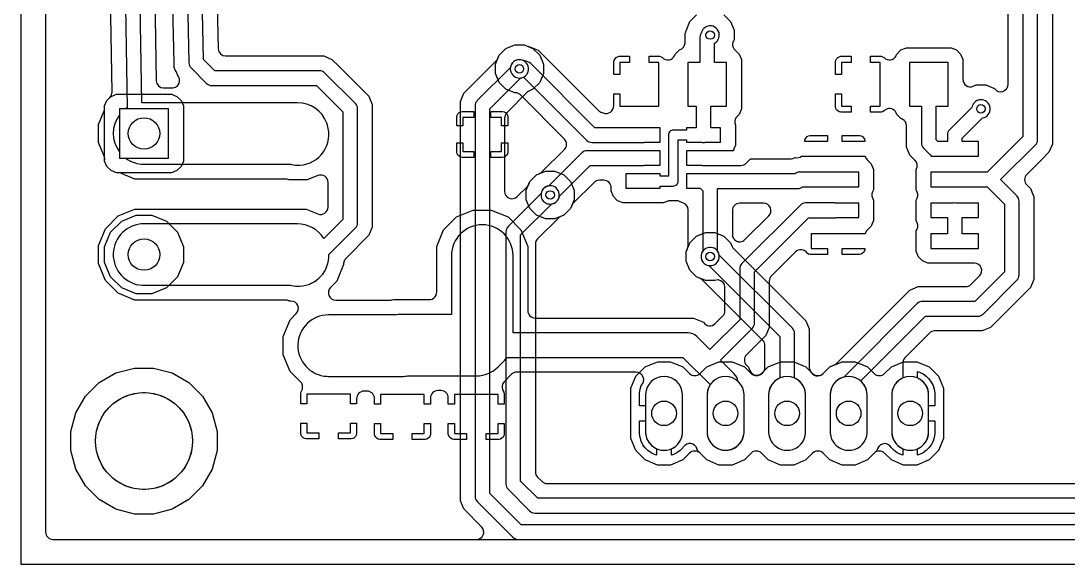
# Model space of a CAD drawing. Header units: millimetres. Extents: x 0 to 99.1, y 0 to 99.1.
# Drawn here: x 0 to 43.22, y 0 to 22.43 of the extents above; entities that cross this region are included whole.
import ezdxf

# ---------------------------------------------------------------- set-up
doc = ezdxf.new("R2010")
doc.units = ezdxf.units.MM

msp = doc.modelspace()

# ---------------------------------------------------------------- linework, layer by layer
at = {"layer": '16_copper'}
for points in [[(1.016, 97.739), (1.016, 1.321, 0.414214), (1.321, 1.016), (18.799, 1.016, 0.668181), (19.015, 1.536), (18.275, 2.276), (18.136, 2.612), (18.136, 19.105), (18.275, 19.441), (19.62, 20.786, 0.098493), (19.686, 20.885), (19.737, 21.007), (20.014, 21.284), (20.378, 21.435), (20.77, 21.435), (21.134, 21.284), (21.411, 21.007), (21.562, 20.643), (21.562, 20.251), (21.411, 19.887), (21.134, 19.61), (21.012, 19.559, 0.098493), (20.913, 19.493), (20.054, 18.634, 0.198912), (19.964, 18.418), (19.964, 15.389, 0.668179), (20.485, 15.174), (20.89, 15.579, 0.098493), (20.956, 15.678), (21.007, 15.8), (21.284, 16.077), (21.648, 16.228), (22.04, 16.228), (22.404, 16.077), (22.681, 15.8), (22.832, 15.436), (22.832, 15.044), (22.681, 14.68), (22.404, 14.403), (22.282, 14.352, 0.098493), (22.183, 14.286), (21.324, 13.427, 0.198912), (21.234, 13.211), (21.234, 3.807, 0.198912), (21.324, 3.591), (21.498, 3.417, 0.198912), (21.714, 3.327), (54.458, 3.327, 0.414214)], [(96.191, 1.626), (20.649, 1.626), (19.355, 2.92), (19.355, 18.797), (20.631, 20.073, 0.957853), (20.549, 20.825), (20.5, 20.819, 0.315622), (20.2, 20.504), (18.834, 19.139, 0.198912), (18.745, 18.923), (18.745, 2.794, 0.198912), (18.834, 2.578), (20.308, 1.105, 0.198912), (20.523, 1.016), (96.317, 1.016)], [(86.234, 2.718), (21.335, 2.718), (20.625, 3.428), (20.625, 13.59), (21.901, 14.866, 0.957853), (21.819, 15.618), (21.77, 15.612, 0.315622), (21.47, 15.297), (20.104, 13.932, 0.198912), (20.015, 13.716), (20.015, 3.302, 0.198912), (20.104, 3.086), (20.993, 2.197, 0.198912), (21.209, 2.108), (86.36, 2.108)]]:
    msp.add_lwpolyline(points, format="xyb", dxfattribs=at)
for points in [[(3.943, 16.154), (3.719, 16.247), (3.547, 16.419), (3.454, 16.643), (3.454, 18.917), (3.547, 19.141), (3.719, 19.313), (3.943, 19.406), (6.217, 19.406), (6.441, 19.313), (6.613, 19.141), (6.706, 18.917), (6.706, 16.643), (6.613, 16.419), (6.441, 16.247), (6.217, 16.154)], [(6.096, 18.796), (4.064, 18.796), (4.064, 16.764), (6.096, 16.764)], [(4.757, 11.154), (4.159, 11.402), (3.702, 11.859), (3.454, 12.457), (3.454, 13.103), (3.702, 13.701), (4.159, 14.158), (4.757, 14.406), (5.403, 14.406), (6.001, 14.158), (6.458, 13.701), (6.706, 13.103), (6.706, 12.457), (6.458, 11.859), (6.001, 11.402), (5.403, 11.154)], [(4.683, 2.064), (3.916, 2.27), (3.228, 2.667), (2.667, 3.228), (2.27, 3.916), (2.064, 4.683), (2.064, 5.477), (2.27, 6.244), (2.667, 6.932), (3.228, 7.493), (3.916, 7.89), (4.683, 8.096), (5.477, 8.096), (6.244, 7.89), (6.932, 7.493), (7.493, 6.932), (7.89, 6.244), (8.096, 5.477), (8.096, 4.683), (7.89, 3.916), (7.493, 3.228), (6.932, 2.667), (6.244, 2.27), (5.477, 2.064)]]:
    msp.add_lwpolyline(points, close=True, dxfattribs=at)
for points in [[(26.27, 4.089), (25.766, 4.298), (25.38, 4.684), (25.171, 5.188), (25.171, 7.258), (25.38, 7.762), (25.766, 8.148), (26.27, 8.357), (26.816, 8.357), (27.32, 8.148), (27.597, 7.87, 0.414216), (28.029, 7.87), (28.306, 8.148), (28.81, 8.357), (29.356, 8.357), (29.86, 8.148), (30.137, 7.87, 0.335209), (30.501, 7.82), (30.519, 7.831, 0.311924), (30.709, 8.137), (30.709, 9.02, 0.198912), (30.619, 9.236), (28.109, 11.746, 0.098493), (28.01, 11.812), (27.888, 11.863), (27.611, 12.14), (27.46, 12.504), (27.46, 12.896), (27.611, 13.26), (27.888, 13.537), (28.252, 13.688), (28.644, 13.688), (29.008, 13.537), (29.285, 13.26), (29.336, 13.138, 0.098493), (29.402, 13.039), (32.398, 10.043), (32.537, 9.707), (32.537, 8.137, 0.127769), (32.576, 7.988), (32.581, 7.98, 0.555733), (33.109, 7.87), (33.386, 8.148), (33.89, 8.357), (34.436, 8.357), (34.94, 8.148), (35.217, 7.87, 0.414216), (35.649, 7.87), (35.926, 8.148), (36.43, 8.357), (36.976, 8.357), (37.48, 8.148), (37.866, 7.762), (38.075, 7.258), (38.075, 5.188), (37.866, 4.684), (37.48, 4.298), (36.976, 4.089), (36.43, 4.089), (35.926, 4.298), (35.649, 4.576, 0.414216), (35.217, 4.576), (34.94, 4.298), (34.436, 4.089), (33.89, 4.089), (33.386, 4.298), (33.109, 4.576, 0.414216), (32.677, 4.576), (32.4, 4.298), (31.896, 4.089), (31.35, 4.089), (30.846, 4.298), (30.569, 4.576, 0.414216), (30.137, 4.576), (29.86, 4.298), (29.356, 4.089), (28.81, 4.089), (28.306, 4.298), (28.029, 4.576, 0.414216), (27.597, 4.576), (27.32, 4.298), (26.816, 4.089)], [(31.735, 4.706, 0.357806), (32.385, 5.424), (32.385, 7.022, 0.284922), (31.928, 7.684), (31.928, 9.525, 0.198912), (31.839, 9.741), (28.822, 12.757, 0.957853), (28.07, 12.675), (28.076, 12.626, 0.315622), (28.391, 12.326), (31.318, 9.399), (31.318, 7.684, 0.284922), (30.861, 7.022), (30.861, 5.424), (30.868, 5.349), (30.883, 5.276), (30.905, 5.204), (30.933, 5.135), (30.969, 5.069), (31.01, 5.007), (31.058, 4.949), (31.111, 4.896), (31.169, 4.848), (31.231, 4.807), (31.297, 4.771), (31.366, 4.743), (31.438, 4.721), (31.511, 4.706), (31.586, 4.699), (31.66, 4.699)], [(26.655, 4.706, 0.357806), (27.305, 5.424), (27.305, 7.022, 0.95208), (25.781, 7.022), (25.781, 5.424), (25.788, 5.349), (25.803, 5.276), (25.825, 5.204), (25.853, 5.135), (25.889, 5.069), (25.93, 5.007), (25.978, 4.949), (26.031, 4.896), (26.089, 4.848), (26.151, 4.807), (26.217, 4.771), (26.286, 4.743), (26.358, 4.721), (26.431, 4.706), (26.506, 4.699), (26.58, 4.699)], [(29.195, 4.706, 0.357806), (29.845, 5.424), (29.845, 7.022, 0.95208), (28.321, 7.022), (28.321, 5.424), (28.328, 5.349), (28.343, 5.276), (28.365, 5.204), (28.393, 5.135), (28.429, 5.069), (28.47, 5.007), (28.518, 4.949), (28.571, 4.896), (28.629, 4.848), (28.691, 4.807), (28.757, 4.771), (28.826, 4.743), (28.898, 4.721), (28.971, 4.706), (29.046, 4.699), (29.12, 4.699)], [(34.275, 4.706, 0.357806), (34.925, 5.424), (34.925, 7.022, 0.95208), (33.401, 7.022), (33.401, 5.424), (33.408, 5.349), (33.423, 5.276), (33.445, 5.204), (33.473, 5.135), (33.509, 5.069), (33.55, 5.007), (33.598, 4.949), (33.651, 4.896), (33.709, 4.848), (33.771, 4.807), (33.837, 4.771), (33.906, 4.743), (33.978, 4.721), (34.051, 4.706), (34.126, 4.699), (34.2, 4.699)], [(36.815, 4.706, 0.357806), (37.465, 5.424), (37.465, 7.022, 0.95208), (35.941, 7.022), (35.941, 5.424), (35.948, 5.349), (35.963, 5.276), (35.985, 5.204), (36.013, 5.135), (36.049, 5.069), (36.09, 5.007), (36.138, 4.949), (36.191, 4.896), (36.249, 4.848), (36.311, 4.807), (36.377, 4.771), (36.446, 4.743), (36.518, 4.721), (36.591, 4.706), (36.666, 4.699), (36.74, 4.699)]]:
    msp.add_lwpolyline(points, format="xyb", close=True, dxfattribs=at)
at = {"layer": '1_copper'}
for points in [[(1.016, 97.739), (1.016, 1.321, 0.414214), (1.321, 1.016), (97.739, 1.016, 0.414214)], [(41.351, 26.416), (41.351, 17.652), (39.879, 16.18), (38.541, 16.18, 0.038623), (38.495, 16.176), (37.557, 16.176), (37.557, 15.574), (38.495, 15.574, 0.037993), (38.541, 15.57), (39.879, 15.57), (40.589, 14.86), (40.589, 12.064), (39.371, 10.846), (37.211, 10.846, 0.198912), (36.995, 10.757), (33.958, 7.719), (33.906, 7.703, 0.303347), (33.401, 7.022), (33.401, 5.424), (33.408, 5.349), (33.423, 5.276), (33.445, 5.204), (33.473, 5.135), (33.509, 5.069), (33.55, 5.007), (33.598, 4.949), (33.651, 4.896), (33.709, 4.848), (33.771, 4.807), (33.837, 4.771), (33.906, 4.743), (33.978, 4.721), (34.051, 4.706), (34.126, 4.699), (34.2, 4.699), (34.275, 4.706, 0.357806), (34.925, 5.424), (34.925, 7.022, 0.204729), (34.662, 7.561), (37.337, 10.236), (39.497, 10.236, 0.198912), (39.713, 10.325), (41.11, 11.722, 0.198912), (41.199, 11.938), (41.199, 14.986, 0.198912), (41.11, 15.202), (40.436, 15.875), (41.872, 17.31, 0.198912), (41.961, 17.526), (41.961, 26.416)], [(42.57, 25.658), (42.57, 17.344), (42.431, 17.008), (42.131, 16.708), (42.131, 16.708), (41.514, 16.091, 0.414214), (41.514, 15.659), (41.669, 15.504), (41.808, 15.168), (41.808, 11.756), (41.669, 11.42), (40.315, 10.066), (40.315, 10.066), (40.015, 9.766), (39.679, 9.627), (37.716, 9.627, 0.198912), (37.5, 9.537), (36.484, 8.521, 0.231556), (36.398, 8.265), (36.398, 7.684, 0.284915), (35.941, 7.022), (35.941, 5.424, 0.284915), (36.398, 4.762), (36.398, 4.492), (36.313, 4.519), (36.171, 4.592), (36.041, 4.686), (35.928, 4.799, 0.649616), (35.367, 4.782), (35.326, 4.684), (34.94, 4.298), (34.436, 4.089), (33.89, 4.089), (33.386, 4.298), (33.109, 4.576, 0.414216), (32.677, 4.576), (32.4, 4.298), (31.896, 4.089), (31.35, 4.089), (30.846, 4.298), (30.569, 4.576, 0.414216), (30.137, 4.576), (29.86, 4.298), (29.356, 4.089), (28.81, 4.089), (28.306, 4.298), (27.92, 4.684, 0.612467), (27.405, 4.902), (27.391, 4.889, 0.090303), (27.318, 4.799), (27.205, 4.686), (27.075, 4.592), (26.933, 4.519), (26.848, 4.492), (26.848, 4.762, 0.284917), (27.305, 5.424), (27.305, 7.022, 0.95208), (25.781, 7.022), (25.781, 6.528), (25.527, 6.528), (25.527, 7.065), (25.552, 7.223), (25.601, 7.375, 0.689614), (25.384, 7.924), (20.463, 7.924, 0.198912), (20.247, 7.835), (19.944, 7.531, 0.321152), (19.886, 7.182), (19.892, 7.169, 0.004325), (19.895, 7.164), (19.934, 7.096), (19.951, 7.031), (19.951, 6.598), (19.698, 6.598), (19.698, 6.998), (17.895, 6.998), (17.895, 6.598), (17.64, 6.598), (17.64, 6.858, 0.414214), (17.336, 7.162), (17.208, 7.162, 0.414214), (16.903, 6.858), (16.903, 6.598), (16.649, 6.598), (16.649, 6.998), (14.847, 6.998), (14.847, 6.598), (14.593, 6.598), (14.593, 6.836, 0.414214), (14.288, 7.14), (14.159, 7.14, 0.414214), (13.854, 6.836), (13.854, 6.62), (13.6, 6.62), (13.6, 7.02), (11.8, 7.02), (11.8, 6.62), (11.546, 6.62), (11.546, 7.053), (11.563, 7.118, 0.380542), (11.537, 7.525), (11.107, 7.955), (10.82, 8.646), (10.82, 9.394), (11.107, 10.085), (11.362, 10.34, 0.668181), (11.146, 10.86), (11.066, 10.86, 0.134742), (10.909, 10.9), (4.706, 10.9), (4.015, 11.187), (3.487, 11.715), (3.2, 12.406), (3.2, 13.154), (3.487, 13.845), (4.015, 14.373), (4.706, 14.66), (11.774, 14.66), (12.253, 14.461, 0.534514), (12.675, 14.743), (12.675, 15.761, 0.534514), (12.253, 16.042), (11.814, 15.86), (11.066, 15.86, 0.134742), (10.909, 15.9), (4.706, 15.9), (4.149, 16.131, 0.09849), (4.032, 16.154), (3.943, 16.154), (3.719, 16.247), (3.547, 16.419), (3.454, 16.643, 0.171246), (3.431, 16.849), (3.2, 17.406), (3.2, 18.154), (3.431, 18.711, 0.09849), (3.454, 18.828), (3.454, 18.917), (3.547, 19.141), (3.674, 19.268, 0.203042), (3.763, 19.489), (3.688, 24.223, 0.194793)], [(29.008, 22.681), (29.285, 22.404), (29.436, 22.04), (29.436, 21.648, 0.384628), (29.467, 21.231), (29.641, 21.057), (29.734, 20.833), (29.734, 18.791), (29.641, 18.567), (29.548, 18.474, 0.229161), (29.461, 18.223), (29.464, 18.208, 0.062354), (29.487, 18.13), (29.487, 17.298), (29.425, 17.15, 0.068996), (29.404, 17.069), (28.171, 17.069, 0.062582), (28.096, 17.059), (27.465, 17.059), (27.465, 16.469), (28.095, 16.469, 0.063031), (28.171, 16.459), (29.718, 16.459, 0.198912), (29.934, 16.548), (30.113, 16.728), (31.741, 16.728, 0.098493), (31.858, 16.752), (31.949, 16.789, 0.231264), (32.22, 16.84), (33.595, 16.84, 0.000054), (33.595, 16.84), (34.841, 16.84, 0.139159), (34.922, 16.695), (35.096, 16.521), (35.188, 16.297), (35.188, 15.453, 0.286045), (35.149, 15.123), (35.188, 15.027), (35.188, 14.183), (35.096, 13.959), (34.922, 13.785, 0.139129), (34.841, 13.64), (33.595, 13.64, 0.039004), (33.547, 13.636), (32.61, 13.636), (32.61, 13.034), (33.29, 13.034), (33.29, 12.78), (32.577, 12.78), (32.512, 12.797), (32.454, 12.831, 0.495762), (31.964, 12.89), (30.976, 11.903, 0.198912), (30.886, 11.687), (30.886, 9.774), (30.747, 9.438), (29.948, 8.639, 0.414214), (29.948, 8.208), (30.03, 8.126), (30.088, 7.986, 0.534515), (30.586, 7.887), (30.846, 8.148), (31.35, 8.357), (31.896, 8.357), (32.4, 8.148), (32.677, 7.87, 0.414216), (33.109, 7.87), (33.386, 8.148), (33.567, 8.223, 0.121845), (33.688, 8.311), (36.693, 11.316), (37.029, 11.455), (38.992, 11.455, 0.198912), (39.208, 11.545), (39.567, 11.904, 0.668179), (39.351, 12.424), (38.793, 12.424, 0.038188), (38.746, 12.421), (38.336, 12.421, 0.037993), (38.29, 12.424), (37.436, 12.424), (37.212, 12.517), (37.04, 12.689), (36.948, 12.913), (36.948, 13.757, 0.286055), (36.987, 14.087), (36.948, 14.183), (36.948, 15.027, 0.286055), (36.987, 15.357), (36.948, 15.453), (36.948, 16.297, 0.344659), (36.899, 16.672), (36.693, 16.878), (36.554, 17.214), (36.554, 18.096, 0.282571), (36.386, 18.367), (36.374, 18.374, 0.04243), (36.323, 18.395), (36.151, 18.567, 0.443553), (35.755, 18.791), (35.739, 18.787, 0.099243), (35.633, 18.717), (35.624, 18.709), (35.566, 18.675), (35.501, 18.658), (35.068, 18.658), (35.068, 18.912), (35.468, 18.912), (35.468, 20.712), (35.068, 20.712), (35.068, 20.966), (35.501, 20.966), (35.566, 20.949), (35.624, 20.915, 0.529076), (36.122, 20.99), (36.13, 21.005), (36.151, 21.057), (36.323, 21.229), (36.547, 21.322), (38.389, 21.322), (38.613, 21.229), (38.785, 21.057), (38.878, 20.833), (38.878, 20.012, 0.534514), (39.299, 19.731), (39.428, 19.784), (39.82, 19.784), (40.184, 19.633, 0.732774), (40.742, 19.811), (40.742, 25.502, 0.414214)], [(6.841, 24.687), (6.934, 20.694, 0.192876), (7.023, 20.485), (7.658, 19.85, 0.198912), (7.874, 19.761), (12.193, 19.761), (13.284, 18.67), (13.284, 14.223), (12.5, 13.439, 0.263619), (11.4, 14.05), (5.08, 14.05, 0.972989), (5.01, 11.512), (5.08, 11.51), (11.127, 11.51), (11.158, 11.502), (11.245, 11.485), (11.334, 11.474), (11.423, 11.47), (11.512, 11.472, 0.408265), (12.709, 12.786), (13.805, 13.881, 0.198912), (13.894, 14.097), (13.894, 18.796, 0.198912), (13.805, 19.012), (12.535, 20.282, 0.198912), (12.319, 20.371), (8, 20.371), (7.541, 20.83), (7.45, 24.717, 0.271825)], [(4.29, 24.692), (4.383, 18.841, 0.015529), (4.319, 18.796), (4.064, 18.796), (4.064, 18.541, 0.332948), (4.064, 17.019), (4.064, 16.764), (4.319, 16.764, 0.162079), (5.08, 16.51), (11.127, 16.51), (11.158, 16.502), (11.245, 16.485), (11.334, 16.474), (11.423, 16.47), (11.512, 16.472, 0.490488), (12.65, 18.127), (12.619, 18.211, 0.317886), (11.4, 19.05), (5.08, 19.05, 0.017777), (4.99, 19.047), (4.9, 24.711, 0.276067)], [(8.07, 24.285), (8.14, 21.278, 0.407419), (8.445, 20.98), (12.501, 20.98), (12.837, 20.841), (13.137, 20.541), (13.137, 20.541), (14.064, 19.614), (14.064, 19.614), (14.364, 19.314), (14.503, 18.978), (14.503, 13.915), (14.364, 13.579), (13.409, 12.624, 0.173189), (13.322, 12.438), (13.32, 12.429, 0.047605), (13.32, 12.366), (13.033, 11.675), (12.778, 11.42, 0.668181), (12.994, 10.9), (15.26, 10.9), (15.278, 10.901, 0.075888), (15.373, 10.922), (16.856, 10.922, 0.414214), (17.16, 11.226), (17.16, 13.114), (17.447, 13.805), (17.975, 14.333), (18.666, 14.62), (19.414, 14.62), (20.105, 14.333), (20.633, 13.805), (20.92, 13.114), (20.92, 10.464, 0.414214), (21.224, 10.16), (27.756, 10.16), (28.167, 9.989, 0.492256), (28.655, 9.932), (28.968, 10.245, 0.19891), (29.058, 10.461), (29.058, 11.427, 0.390118), (28.778, 11.73), (28.761, 11.732, 0.090634), (28.646, 11.712), (28.252, 11.712), (27.888, 11.863), (27.611, 12.14), (27.46, 12.504), (27.46, 12.896), (27.51, 13.018, 0.098493), (27.534, 13.134), (27.534, 14.627, 0.303345), (27.345, 14.909), (27.179, 14.978, 0.098493), (27.062, 15.001), (26.786, 15.001, 0.09849), (26.669, 14.978), (26.504, 14.91), (24.85, 14.91), (24.626, 15.002), (24.454, 15.174), (24.361, 15.398), (24.361, 15.545, 0.414214), (24.056, 15.85), (23.873, 15.85, 0.198912), (23.657, 15.76), (22.798, 14.901, 0.098493), (22.732, 14.802), (22.681, 14.68), (22.404, 14.403), (22.04, 14.252), (21.648, 14.252), (21.284, 14.403), (21.007, 14.68), (20.856, 15.044), (20.856, 15.436), (21.007, 15.8), (21.284, 16.077), (21.406, 16.128, 0.098493), (21.505, 16.194), (22.431, 17.12, 0.414214), (22.431, 17.551), (20.612, 19.37, 0.144214), (20.461, 19.452), (20.449, 19.454, 0.054663), (20.378, 19.459), (20.014, 19.61), (19.737, 19.887), (19.586, 20.251), (19.586, 20.643), (19.737, 21.007), (20.014, 21.284), (20.378, 21.435), (20.77, 21.435), (20.892, 21.385), (20.908, 21.379, 0.079613), (21.01, 21.361), (21.346, 21.222), (23.85, 18.718, 0.164349), (24.025, 18.631), (24.036, 18.63, 0.538115), (24.47, 18.933), (24.47, 19.412), (24.724, 19.412), (24.724, 18.912), (26.324, 18.912), (26.324, 20.712), (25.924, 20.712), (25.924, 20.966), (26.357, 20.966), (26.422, 20.949), (26.48, 20.915, 0.529019), (26.978, 20.99), (26.986, 21.005), (27.007, 21.057), (27.179, 21.229, 0.344983), (27.41, 21.528), (27.41, 21.902, 0.103296), (27.453, 22.024), (27.611, 22.404), (27.888, 22.681)]]:
    msp.add_lwpolyline(points, format="xyb", dxfattribs=at)
for points in [[(6.26, 19.661, 0.016526), (6.281, 19.662), (6.288, 19.663, 0.333901), (6.547, 19.922), (6.548, 19.937, 0.055187), (6.546, 20.009), (6.543, 20.024, 0.033202), (6.532, 20.066), (6.527, 20.08, 0.083376), (6.469, 20.17), (6.4, 20.338, 0.005816), (6.397, 20.344), (6.325, 20.508), (6.325, 20.687, 0.005814), (6.325, 20.694), (6.243, 24.21, 0.192879), (6.154, 24.419), (6.058, 24.515, 0.144216), (5.906, 24.597), (5.906, 24.597, 0.497072), (5.516, 24.274), (5.585, 19.96, 0.409572), (5.89, 19.66), (6.245, 19.66)], [(26.383, 15.611), (26.924, 15.611, 0.414214), (27.127, 15.814), (27.127, 17.511), (27.465, 17.511), (27.465, 17.419), (28.096, 17.419, 0.125689), (28.246, 17.419), (28.877, 17.419), (28.877, 18.009), (28.476, 18.009), (28.476, 18.912), (29.124, 18.912), (29.124, 20.712), (28.629, 20.712), (28.629, 21.512, 0.980139), (28.28, 22.184), (28.237, 22.159, 0.165101), (28.089, 21.966), (28.076, 21.918, 0.17015), (28.019, 21.72), (28.019, 20.712), (27.524, 20.712), (27.524, 18.912), (27.866, 18.912), (27.866, 18.009), (27.465, 18.009), (27.465, 17.917), (26.924, 17.917, 0.414214), (26.721, 17.714), (26.721, 16.017), (26.383, 16.017), (26.383, 16.109), (24.971, 16.109), (24.971, 15.519), (26.383, 15.519)], [(25.72, 17.412), (25.752, 17.419), (26.383, 17.419), (26.383, 18.009), (25.753, 18.009, 0.063031), (25.677, 18.019), (23.687, 18.019), (21.044, 20.663, 0.234764), (20.785, 20.762), (20.742, 20.787, 1), (20.406, 20.107), (20.452, 20.088, 0.19642), (20.738, 20.106), (23.345, 17.498, 0.198912), (23.561, 17.409), (25.677, 17.409)], [(38.542, 16.84, 0.038375), (38.589, 16.844), (39.526, 16.844), (39.526, 17.446), (38.846, 17.446), (38.846, 17.587), (39.681, 18.422, 0.957853), (39.599, 19.174), (39.55, 19.168, 0.315622), (39.25, 18.853), (38.326, 17.929, 0.198912), (38.237, 17.713), (38.237, 17.45), (37.845, 17.45), (37.773, 17.522), (37.773, 18.912), (38.268, 18.912), (38.268, 20.712), (36.668, 20.712), (36.668, 18.912), (37.163, 18.912), (37.163, 17.396, 0.198912), (37.252, 17.18), (37.503, 16.929, 0.056424), (37.557, 16.887), (37.557, 16.844), (37.673, 16.844, 0.037993), (37.719, 16.84), (38.541, 16.84)], [(21.918, 14.868, 0.315622), (22.218, 15.183), (23.494, 16.459), (25.677, 16.459, 0.062582), (25.752, 16.469), (26.383, 16.469), (26.383, 17.059), (25.753, 17.059, 0.063031), (25.677, 17.069), (23.368, 17.069, 0.198912), (23.152, 16.98), (21.787, 15.614), (21.77, 15.612), (21.722, 15.599), (21.676, 15.58), (21.633, 15.555), (21.594, 15.525), (21.559, 15.49), (21.529, 15.451), (21.504, 15.408), (21.485, 15.362), (21.472, 15.314), (21.466, 15.265), (21.466, 15.215), (21.472, 15.166), (21.485, 15.118), (21.504, 15.072), (21.529, 15.029), (21.559, 14.99), (21.594, 14.955), (21.633, 14.925), (21.676, 14.9), (21.722, 14.881), (21.77, 14.868), (21.819, 14.862), (21.869, 14.862)], [(28.522, 12.328, 0.549002), (28.753, 12.924), (28.753, 15.509), (32.07, 15.509, 0.162137), (32.253, 15.57), (33.595, 15.57, 0.038623), (33.641, 15.574), (34.579, 15.574), (34.579, 16.176), (33.641, 16.176, 0.037993), (33.595, 16.18), (32.131, 16.18, 0.154244), (31.956, 16.124), (31.948, 16.119), (28.171, 16.119, 0.062699), (28.096, 16.109), (27.465, 16.109), (27.465, 15.519), (28.035, 15.519), (28.143, 15.411), (28.143, 12.924), (28.133, 12.911), (28.108, 12.868), (28.089, 12.822), (28.076, 12.774), (28.07, 12.725), (28.07, 12.675), (28.076, 12.626), (28.089, 12.578), (28.108, 12.532), (28.133, 12.489), (28.163, 12.45), (28.198, 12.415), (28.237, 12.385), (28.28, 12.36), (28.326, 12.341), (28.374, 12.328), (28.423, 12.322), (28.473, 12.322)], [(28.429, 7.377, 0.123338), (28.321, 7.022), (28.321, 5.424, 0.95208), (29.845, 5.424), (29.845, 7.022, 0.173517), (29.648, 7.497), (29.595, 7.55, 0.170126), (29.442, 7.852), (28.871, 8.424), (30.188, 9.74, 0.198912), (30.277, 9.956), (30.277, 12.066), (32.511, 14.3), (33.595, 14.3, 0.038623), (33.641, 14.304), (34.579, 14.304), (34.579, 14.906), (33.641, 14.906, 0.037993), (33.595, 14.91), (32.385, 14.91, 0.198912), (32.169, 14.821), (29.756, 12.408, 0.198912), (29.667, 12.192), (29.667, 10.082), (28.44, 8.855), (27.893, 9.401, 0.198912), (27.534, 9.55), (20.31, 9.55), (20.31, 12.74, 1), (17.77, 12.74), (17.77, 10.312), (15.748, 10.312, 0.045358), (15.515, 10.29), (12.7, 10.29, 0.972989), (12.63, 7.752), (12.7, 7.75), (15.726, 7.75, 0.046086), (15.959, 7.772), (18.796, 7.772, 0.198912), (19.694, 8.144), (19.938, 8.388, 0.037884), (20.063, 8.534), (27.324, 8.534), (28.449, 7.408)], [(29.68, 13.307, 0.188087), (29.883, 13.396), (30.866, 14.379, 0.668179), (30.651, 14.9), (29.667, 14.9, 0.414214), (29.362, 14.595), (29.362, 13.611), (29.363, 13.6), (29.363, 13.589), (29.365, 13.578), (29.366, 13.568), (29.368, 13.557), (29.37, 13.546), (29.373, 13.536), (29.375, 13.525), (29.379, 13.515), (29.382, 13.504), (29.386, 13.494), (29.39, 13.484), (29.396, 13.475), (29.4, 13.464), (29.406, 13.455), (29.411, 13.446), (29.418, 13.437), (29.424, 13.428), (29.431, 13.42), (29.437, 13.411), (29.445, 13.403), (29.453, 13.395), (29.461, 13.388), (29.468, 13.381), (29.477, 13.374), (29.486, 13.366), (29.495, 13.361), (29.503, 13.354), (29.513, 13.349), (29.523, 13.343), (29.532, 13.339), (29.542, 13.334), (29.552, 13.33), (29.562, 13.325), (29.573, 13.322), (29.582, 13.319), (29.593, 13.316), (29.604, 13.313), (29.615, 13.312), (29.625, 13.31), (29.636, 13.309), (29.648, 13.307), (29.658, 13.307), (29.669, 13.307)], [(38.586, 13.034), (38.589, 13.034), (39.526, 13.034), (39.526, 13.636), (38.846, 13.636), (38.846, 14.304), (39.526, 14.304), (39.526, 14.906), (38.588, 14.906, 0.077384), (38.494, 14.906), (37.557, 14.906), (37.557, 14.304), (38.237, 14.304), (38.237, 13.636), (37.557, 13.636), (37.557, 13.034), (38.495, 13.034), (38.499, 13.033), (38.543, 13.03)], [(37.465, 6.528), (37.465, 7.022, 0.284917), (37.008, 7.684), (37.008, 7.954), (37.093, 7.927), (37.235, 7.854), (37.365, 7.76), (37.478, 7.647), (37.572, 7.517), (37.645, 7.375), (37.694, 7.223), (37.719, 7.065), (37.719, 6.528)], [(31.735, 4.706, 0.357806), (32.385, 5.424), (32.385, 7.022, 0.95208), (30.861, 7.022), (30.861, 5.424), (30.868, 5.349), (30.883, 5.276), (30.905, 5.204), (30.933, 5.135), (30.969, 5.069), (31.01, 5.007), (31.058, 4.949), (31.111, 4.896), (31.169, 4.848), (31.231, 4.807), (31.297, 4.771), (31.366, 4.743), (31.438, 4.721), (31.511, 4.706), (31.586, 4.699), (31.66, 4.699)], [(26.153, 4.519), (26.011, 4.592), (25.881, 4.686), (25.768, 4.799), (25.674, 4.929), (25.601, 5.071), (25.552, 5.223), (25.527, 5.381), (25.527, 5.918), (25.781, 5.918), (25.781, 5.424, 0.284915), (26.238, 4.762), (26.238, 4.492)], [(37.008, 4.762, 0.284917), (37.465, 5.424), (37.465, 5.918), (37.719, 5.918), (37.719, 5.381), (37.694, 5.223), (37.645, 5.071), (37.572, 4.929), (37.478, 4.799), (37.365, 4.686), (37.235, 4.592), (37.093, 4.519), (37.008, 4.492)]]:
    msp.add_lwpolyline(points, format="xyb", close=True, dxfattribs=at)
for points in [[(24.47, 20.212), (24.47, 20.745), (24.487, 20.81), (24.521, 20.868), (24.568, 20.915), (24.626, 20.949), (24.691, 20.966), (25.124, 20.966), (25.124, 20.712), (24.724, 20.712), (24.724, 20.212)], [(33.614, 20.212), (33.614, 20.745), (33.631, 20.81), (33.665, 20.868), (33.712, 20.915), (33.77, 20.949), (33.835, 20.966), (34.268, 20.966), (34.268, 20.712), (33.868, 20.712), (33.868, 20.212)], [(33.835, 18.658), (33.77, 18.675), (33.712, 18.709), (33.665, 18.756), (33.631, 18.814), (33.614, 18.879), (33.614, 19.412), (33.868, 19.412), (33.868, 18.912), (34.268, 18.912), (34.268, 18.658)], [(17.986, 18.09), (17.986, 18.473), (18.003, 18.538), (18.037, 18.596), (18.084, 18.643), (18.142, 18.677), (18.207, 18.694), (18.69, 18.694), (18.69, 18.44), (18.24, 18.44), (18.24, 18.09)], [(19.84, 18.09), (19.84, 18.44), (19.39, 18.44), (19.39, 18.694), (19.873, 18.694), (19.938, 18.677), (19.996, 18.643), (20.043, 18.596), (20.077, 18.538), (20.094, 18.473), (20.094, 18.09)], [(18.207, 16.786), (18.142, 16.803), (18.084, 16.837), (18.037, 16.884), (18.003, 16.942), (17.986, 17.007), (17.986, 17.39), (18.24, 17.39), (18.24, 17.04), (18.69, 17.04), (18.69, 16.786)], [(19.39, 16.786), (19.39, 17.04), (19.84, 17.04), (19.84, 17.39), (20.094, 17.39), (20.094, 17.007), (20.077, 16.942), (20.043, 16.884), (19.996, 16.837), (19.938, 16.803), (19.873, 16.786)], [(32.356, 17.45), (32.356, 17.479), (32.374, 17.544), (32.407, 17.602), (32.454, 17.649), (32.512, 17.683), (32.577, 17.7), (33.29, 17.7), (33.29, 17.45)], [(33.899, 17.45), (33.899, 17.7), (34.612, 17.7), (34.677, 17.683), (34.735, 17.649), (34.782, 17.602), (34.816, 17.544), (34.833, 17.479), (34.833, 17.45)], [(33.899, 12.78), (33.899, 13.03), (34.833, 13.03), (34.833, 13.001), (34.816, 12.936), (34.782, 12.878), (34.735, 12.831), (34.677, 12.797), (34.612, 12.78)], [(4.683, 2.064), (3.916, 2.27), (3.228, 2.667), (2.667, 3.228), (2.27, 3.916), (2.064, 4.683), (2.064, 5.477), (2.27, 6.244), (2.667, 6.932), (3.228, 7.493), (3.916, 7.89), (4.683, 8.096), (5.477, 8.096), (6.244, 7.89), (6.932, 7.493), (7.493, 6.932), (7.89, 6.244), (8.096, 5.477), (8.096, 4.683), (7.89, 3.916), (7.493, 3.228), (6.932, 2.667), (6.244, 2.27), (5.477, 2.064)], [(11.767, 5.166), (11.702, 5.183), (11.644, 5.217), (11.597, 5.264), (11.563, 5.322), (11.546, 5.387), (11.546, 5.82), (11.8, 5.82), (11.8, 5.42), (12.3, 5.42), (12.3, 5.166)], [(13.1, 5.42), (13.6, 5.42), (13.6, 5.82), (13.854, 5.82), (13.854, 5.387), (13.837, 5.322), (13.803, 5.264), (13.756, 5.217), (13.698, 5.183), (13.633, 5.166), (13.1, 5.166)], [(14.813, 5.144), (14.748, 5.161), (14.691, 5.195), (14.643, 5.242), (14.61, 5.3), (14.593, 5.365), (14.593, 5.798), (14.847, 5.798), (14.847, 5.398), (15.348, 5.398), (15.348, 5.144)], [(16.148, 5.144), (16.148, 5.398), (16.649, 5.398), (16.649, 5.798), (16.903, 5.798), (16.903, 5.365), (16.886, 5.3), (16.853, 5.242), (16.805, 5.195), (16.748, 5.161), (16.683, 5.144)], [(17.861, 5.144), (17.796, 5.161), (17.739, 5.195), (17.691, 5.242), (17.658, 5.3), (17.64, 5.365), (17.64, 5.798), (17.895, 5.798), (17.895, 5.398), (18.396, 5.398), (18.396, 5.144)], [(19.196, 5.144), (19.196, 5.398), (19.698, 5.398), (19.698, 5.798), (19.951, 5.798), (19.951, 5.365), (19.934, 5.3), (19.901, 5.242), (19.853, 5.195), (19.796, 5.161), (19.731, 5.144)]]:
    msp.add_lwpolyline(points, close=True, dxfattribs=at)
at = {"layer": 'drills_NPTH'}
msp.add_circle((5.08, 5.08), 2, dxfattribs=at)
at = {"layer": 'drills_PTH'}
for centre, radius in [((5.08, 17.78), 0.65), ((5.08, 12.78), 0.65), ((26.543, 6.223), 0.508), ((29.083, 6.223), 0.508), ((31.623, 6.223), 0.508), ((34.163, 6.223), 0.508), ((36.703, 6.223), 0.508)]:
    msp.add_circle(centre, radius, dxfattribs=at)
at = {"layer": 'drills_via_1_16'}
for centre in [(28.448, 21.844), (20.574, 20.447), (39.624, 18.796), (21.844, 15.24), (28.448, 12.7)]:
    msp.add_circle(centre, 0.175, dxfattribs=at)
at = {"layer": 'holes'}
msp.add_lwpolyline([(7.08, 5.02), (7.073, 4.899), (7.058, 4.779), (7.036, 4.66), (7.007, 4.543), (6.971, 4.427), (6.929, 4.314), (6.879, 4.204), (6.823, 4.097), (6.76, 3.994), (6.692, 3.894), (6.617, 3.799), (6.537, 3.709), (6.451, 3.623), (6.361, 3.543), (6.266, 3.468), (6.166, 3.4), (6.063, 3.337), (5.956, 3.281), (5.846, 3.231), (5.733, 3.189), (5.617, 3.153), (5.5, 3.124), (5.381, 3.102), (5.261, 3.087), (5.14, 3.08), (5.02, 3.08), (4.899, 3.087), (4.779, 3.102), (4.66, 3.124), (4.543, 3.153), (4.427, 3.189), (4.314, 3.231), (4.204, 3.281), (4.097, 3.337), (3.994, 3.4), (3.894, 3.468), (3.799, 3.543), (3.709, 3.623), (3.623, 3.709), (3.543, 3.799), (3.468, 3.894), (3.4, 3.994), (3.337, 4.097), (3.281, 4.204), (3.231, 4.314), (3.189, 4.427), (3.153, 4.543), (3.124, 4.66), (3.102, 4.779), (3.087, 4.899), (3.08, 5.02), (3.08, 5.14), (3.087, 5.261), (3.102, 5.381), (3.124, 5.5), (3.153, 5.617), (3.189, 5.733), (3.231, 5.846), (3.281, 5.956), (3.337, 6.063), (3.4, 6.166), (3.468, 6.266), (3.543, 6.361), (3.623, 6.451), (3.709, 6.537), (3.799, 6.617), (3.894, 6.692), (3.994, 6.76), (4.097, 6.823), (4.204, 6.879), (4.314, 6.929), (4.427, 6.971), (4.543, 7.007), (4.66, 7.036), (4.779, 7.058), (4.899, 7.073), (5.02, 7.08), (5.14, 7.08), (5.261, 7.073), (5.381, 7.058), (5.5, 7.036), (5.617, 7.007), (5.733, 6.971), (5.846, 6.929), (5.956, 6.879), (6.063, 6.823), (6.166, 6.76), (6.266, 6.692), (6.361, 6.617), (6.451, 6.537), (6.537, 6.451), (6.617, 6.361), (6.692, 6.266), (6.76, 6.166), (6.823, 6.063), (6.879, 5.956), (6.929, 5.846), (6.971, 5.733), (7.007, 5.617), (7.036, 5.5), (7.058, 5.381), (7.073, 5.261), (7.08, 5.14), (7.08, 5.02)], close=True, dxfattribs=at)
at = {"layer": 'outline'}
msp.add_lwpolyline([(0, 0), (99.06, 0), (99.06, 99.06), (0, 99.06), (0, 0)], close=True, dxfattribs=at)

doc.saveas('drawing.dxf')
